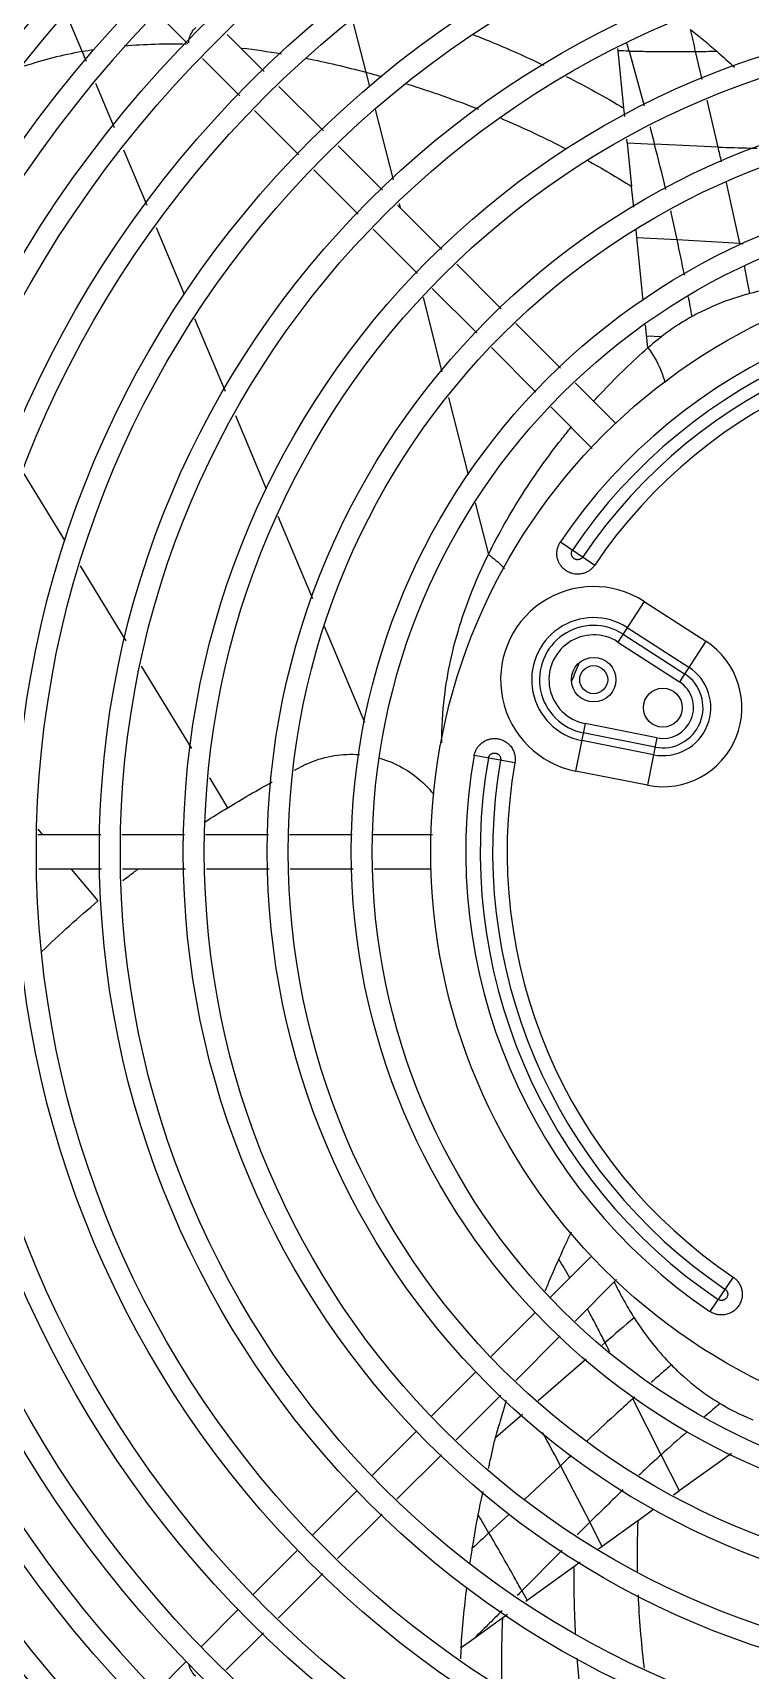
# Model space of a CAD drawing. Header units: metres. Extents: x -367 to 374, y -238 to 224.
# Drawn here: x 347.5317 to 347.6342, y 176.4381 to 176.672 of the extents above; entities that cross this region are included whole.
import ezdxf
from ezdxf.enums import TextEntityAlignment as Align

# ---------------------------------------------------------------- set-up
doc = ezdxf.new("R2010")
doc.units = ezdxf.units.M
for name, color, linetype in [('ELE-ALIMENTADORES', 160, 'Continuous'), ('LA_BAU_BASES GERAIS_R00$0$ARQ-XREF-ATT', 8, 'Continuous'), ('LA_BAU_BASES GERAIS_R00$0$BASE', 253, 'Continuous'), ('LA_BAU_BASES GERAIS_R00$0$dutos', 31, 'Continuous')]:
    doc.layers.add(name, color=color, linetype=linetype)
doc.styles.add('LA_BAU_BASES GERAIS_R00$0$R60-125-RS', font='romans.shx', dxfattribs={"height": 0.19})
doc.styles.add('LA_BAU_BASES GERAIS_R00$0$R80-100-RS', font='romans.shx', dxfattribs={"height": 0.203})

# ---------------------------------------------------------------- blocks, each defined once
blk = doc.blocks.new('LA_BAU_BASES GERAIS_R00$0$A$C2E3D5B4E')
at = {"layer": 'LA_BAU_BASES GERAIS_R00$0$dutos', "color": 251}
for p, q in [((-19.2135637283277, -1.275195877607018), (-19.21067043592438, -1.28206174882979)), ((-19.19613854833324, -1.279596888702315), (-19.20037144591015, -1.275363991124038)), ((-19.17259940584836, -1.27627692847085), (-19.1707237805681, -1.283644723895748)), ((-19.18523723200587, -1.283568558572085), (-19.19052835398043, -1.27827743660049)), ((-19.13465903450879, -1.280604372931691), (-19.13469561656848, -1.280249478232633)), ((-19.13383903033855, -1.288789874269412), (-19.13465898861568, -1.280604476089309)), ((-19.13310250211589, -1.280634370873656), (-19.13095527833002, -1.288440577945209)), ((-19.12264868505781, -1.284702771001946), (-19.12359308747591, -1.280686121208134)), ((-19.1887309775725, -1.287004459463503), (-19.19402209954251, -1.281713337490771)), ((-19.17072458806751, -1.283644565062502), (-19.17020389120034, -1.285689933314131)), ((-19.20933503329843, -1.28523056464104), (-19.20666422804197, -1.291568196263768)), ((-19.17677143685205, -1.292034353727729), (-19.18312078321969, -1.285685007361224)), ((-19.12038235498267, -1.294341727890185), (-19.12195722662227, -1.28764362155988)), ((-19.18026518241413, -1.295470254618465), (-19.18661452878177, -1.289120908251959)), ((-19.16937249522243, -1.288955769990423), (-19.16680843846416, -1.299027734301205)), ((-19.13372507214854, -1.289967667212011), (-19.13384327125777, -1.288792776289654)), ((-19.13014884645827, -1.291413724322581), (-19.12947445174859, -1.293923621526289)), ((-19.20532882541602, -1.2947370120757), (-19.20199031904895, -1.302659051864055)), ((-19.16830564169368, -1.300500148883373), (-19.17465498806132, -1.29415080251664)), ((-19.13336267450313, -1.293740789311357), (-19.13341190616984, -1.293212769226272)), ((-19.13336267265231, -1.293740789862284), (-19.12947415878671, -1.293924734079326)), ((-19.13271727477559, -1.299988197436903), (-19.13334488402279, -1.29372289014708)), ((-19.12038235498267, -1.294341727890185), (-19.12947445174859, -1.293923621526289)), ((-19.17179938726031, -1.303936049773881), (-19.17814873362795, -1.297586703407603)), ((-19.13241702333517, -1.302917539543103), (-19.13273246410563, -1.300001126833365)), ((-19.16595375287807, -1.302385055738284), (-19.16579427192255, -1.3030115186545)), ((-19.15983984653985, -1.308965944038789), (-19.1661891929075, -1.302616597672284)), ((-19.20065491661398, -1.305827867921323), (-19.19664477004198, -1.3153436636739)), ((-19.16333359210648, -1.312401844929525), (-19.16968293847412, -1.30605249856302)), ((-19.13199974090412, -1.307245036200754), (-19.13210024364298, -1.306160649184847)), ((-19.1319997438236, -1.307245033353581), (-19.12623224946992, -1.307551458316709)), ((-19.13108742108898, -1.316262211855872), (-19.13199132246655, -1.307238055147479)), ((-19.1262322372645, -1.307551515531884), (-19.11727341143114, -1.308086940530472)), ((-19.15137405138603, -1.317431739193751), (-19.15772339775367, -1.311082392827245)), ((-19.16253500962421, -1.315814340590975), (-19.15983583331263, -1.326417068370745)), ((-19.15486779694811, -1.320867640085169), (-19.16121714331575, -1.314518293717981)), ((-19.19518317044231, -1.31881193672524), (-19.19079837218897, -1.329216756842868)), ((-19.14290825622766, -1.325897534349394), (-19.1492576025953, -1.319548187982662)), ((-19.1304109487296, -1.32300425607599), (-19.130739125741, -1.319735402839513)), ((-19.14640200179429, -1.329333435239903), (-19.15275134816193, -1.322984088873625)), ((-19.13058599969327, -1.321286671326732), (-19.12846983422833, -1.321407240868837)), ((-19.13501789411976, -1.333787896457295), (-19.14079180744147, -1.328013983138305)), ((-19.15889796861984, -1.330101126459056), (-19.15608437406399, -1.341153300118265)), ((-19.18933677277573, -1.332685030220944), (-19.18492405667757, -1.343156098412408)), ((-19.13834695354262, -1.337388483491566), (-19.1442855530081, -1.331449884029041)), ((-19.21956669883139, -1.341012593966013), (-19.21372504529836, -1.350574230165591)), ((-19.15507189943264, -1.345130435130102), (-19.15319181739642, -1.352515647460393)), ((-19.18327601563442, -1.347066785745881), (-19.17833189250041, -1.358798847746527)), ((-19.14290649847453, -1.350724490413029), (-19.13800184605088, -1.354032720243765)), ((-19.21154093413088, -1.354149190673013), (-19.20498860061934, -1.364874072195732)), ((-19.13094064642473, -1.359218005007676), (-19.13468537880954, -1.365023341643052)), ((-19.13094064642473, -1.359218005007676), (-19.12215026003787, -1.364888243727762)), ((-19.17666836581384, -1.36274628206337), (-19.17087771840806, -1.3764870912334)), ((-19.13334916298618, -1.362951849776152), (-19.12455877659932, -1.368622088496238)), ((-19.13468537880954, -1.365023341643052), (-19.12589499242267, -1.370693580362683)), ((-19.13395235203234, -1.363886954104771), (-19.12516196564093, -1.369557192824402)), ((-19.12215026003787, -1.364888243727762), (-19.12589499242267, -1.370693580362683)), ((-19.20280448967014, -1.368449033580816), (-19.19559810080636, -1.380244479877035)), ((-19.1393903653593, -1.376668591998111), (-19.14072935600097, -1.383445911389288)), ((-19.12912821178134, -1.378696079093686), (-19.1393903653593, -1.376668591998111)), ((-19.12960599771986, -1.38111439914627), (-19.13986815130238, -1.379086912050013)), ((-19.12939031755877, -1.38002273106639), (-19.13965247113674, -1.377995243970815)), ((-19.12912821178134, -1.378696079093686), (-19.13046720242301, -1.385473398484862)), ((-19.14941075939305, -1.382270771671472), (-19.15523696063383, -1.381243455197989)), ((-19.13046720242301, -1.385473398484862), (-19.14072935600097, -1.383445911389288)), ((-19.19305051565198, -1.384414377503333), (-19.1904475003289, -1.388675003460946)), ((-19.21758427279792, -1.391748242855044), (-19.21692080804087, -1.39253910457245)), ((-19.20858185536099, -1.39253910457245), (-19.21756386362767, -1.39253910457245)), ((-19.19660584433268, -1.39253910457245), (-19.20558785260391, -1.39253910457245)), ((-19.18462983330892, -1.39253910457245), (-19.1936118415756, -1.39253910457245)), ((-19.17265382228061, -1.39253910457245), (-19.18163583055184, -1.39253910457245)), ((-19.16118154737114, -1.39253910457245), (-19.16965981952353, -1.39253910457245)), ((-19.20845540475648, -1.397439104572811), (-19.21743741302316, -1.397439104572811)), ((-19.21281013073576, -1.397439104572811), (-19.20898330647697, -1.402000746724468)), ((-19.19647939372817, -1.397439104572811), (-19.2054614019994, -1.397439104572811)), ((-19.18450338270441, -1.397439104572811), (-19.19348539097109, -1.397439104572811)), ((-19.1725273716761, -1.397439104572811), (-19.18150937994733, -1.397439104572811)), ((-19.16131374846054, -1.397439104572811), (-19.16953336892357, -1.397439104572811)), ((-19.13848271735014, -1.452725489460533), (-19.14432790840374, -1.458570680513446)), ((-19.13488213031678, -1.456054548881809), (-19.14081744771147, -1.461989866277406)), ((-19.11823789356413, -1.455709441390525), (-19.12154612339373, -1.460614093813035)), ((-19.14645051461457, -1.460693286726098), (-19.15281833325162, -1.467061105363598)), ((-19.14293763137857, -1.464110049944509), (-19.14929818237988, -1.470470600947635)), ((-19.13694716934651, -1.465421860881122), (-19.13652565972961, -1.465058393222705)), ((-19.14606306831638, -1.473339359463523), (-19.13923427143482, -1.467394028551041)), ((-19.154940939467, -1.46918371157625), (-19.16130875810404, -1.47555153021375)), ((-19.15141836604698, -1.472590784615875), (-19.15777891705284, -1.478951335618774)), ((-19.12853005115403, -1.481098494124069), (-19.13254576630288, -1.473072214886713)), ((-19.14833881821005, -1.475321593767092), (-19.15218560043422, -1.478658626847107)), ((-19.16343136431487, -1.477674136426401), (-19.16979918295192, -1.484041955063901)), ((-19.15989910071994, -1.481071519286559), (-19.16625965172125, -1.487432070289458)), ((-19.12591171551094, -1.4862465448536), (-19.12853009384116, -1.481098532610929)), ((-19.11848736884758, -1.480896516754171), (-19.12592197035474, -1.486242745207562)), ((-19.14289500207497, -1.482637246614729), (-19.14805506350285, -1.487488153327547)), ((-19.14289500207497, -1.482637246615184), (-19.13871103980136, -1.490720283077451)), ((-19.1719217891673, -1.486164561276553), (-19.17828960780434, -1.492532379913598)), ((-19.12591171604299, -1.486246546148948), (-19.12677076759928, -1.486854679799478)), ((-19.12954069684611, -1.48883646040548), (-19.13181876164481, -1.490503059857645)), ((-19.1683798353929, -1.48955225395656), (-19.17474038639421, -1.495912804959687)), ((-19.15029178667874, -1.489590867729646), (-19.15311573228473, -1.492245622309554)), ((-19.14051345535108, -1.492525225573161), (-19.13871103980136, -1.490720283077451)), ((-19.13692526642672, -1.494179002722547), (-19.1387102241938, -1.490719474485047)), ((-19.13183822019755, -1.490496843418612), (-19.13694941570748, -1.494172366617647)), ((-19.13694941570748, -1.494172366617647), (-19.13748165810057, -1.494550175886786)), ((-19.18041221401518, -1.49465498612625), (-19.18678003265222, -1.50102280476375)), ((-19.14840584369949, -1.500506890162967), (-19.14266379294213, -1.494688207835395)), ((-19.14007914122203, -1.496414507743509), (-19.14097587448532, -1.497067842910553)), ((-19.17686057006131, -1.498032988627244), (-19.18322112106262, -1.504393539630371)), ((-19.14097587427614, -1.497067844193396), (-19.14765374291301, -1.50186998235057)), ((-19.1889026388676, -1.503145410976401), (-19.19420915439923, -1.50845192650803)), ((-19.14765355656664, -1.501869889075522), (-19.147857122804, -1.50201716639998)), ((-19.15113886259542, -1.504376020537563), (-19.15526961493606, -1.507346798753304)), ((-19.15045058065198, -1.503884186753737), (-19.15113886259542, -1.504376020537563)), ((-19.18534130472972, -1.506513723297928), (-19.19064176389975, -1.511814182467504)), ((-19.15526993041703, -1.507348097940564), (-19.15710231961066, -1.508667025898092)), ((-19.19633176061006, -1.510574532720454), (-19.20057697303628, -1.51481974514553))]:
    blk.add_line(p, q, dxfattribs=at)
for centre, radius in [((-19.0772815092364, -1.39498910457263), 0.27), ((-19.0772815092364, -1.39498910457263), 0.2605), ((-19.0772815092364, -1.39498910457263), 0.251), ((-19.0772815092364, -1.39498910457263), 0.2415), ((-19.0772815092364, -1.39498910457263), 0.232), ((-19.0772815092364, -1.39498910457263), 0.2225), ((-19.0772815092364, -1.39498910457263), 0.213), ((-19.0772815092364, -1.39498910457263), 0.2035), ((-19.0772815092364, -1.39498910457263), 0.194), ((-19.0772815092364, -1.39498910457263), 0.1845), ((-19.0772815092364, -1.39498910457263), 0.175), ((-19.0772815092364, -1.39498910457263), 0.166), ((-19.0772815092364, -1.39498910457263), 0.163), ((-19.0772815092364, -1.39498910457263), 0.1555), ((-19.0772815092364, -1.39498910457263), 0.1525), ((-19.0772815092364, -1.39498910457263), 0.1435), ((-19.0772815092364, -1.39498910457263), 0.1405), ((-19.0772815092364, -1.39498910457263), 0.1315), ((-19.0772815092364, -1.39498910457263), 0.1285), ((-19.0772815092364, -1.39498910457263), 0.1195), ((-19.0772815092364, -1.39498910457263), 0.1165), ((-19.0772815092364, -1.39498910457263), 0.1075), ((-19.0772815092364, -1.39498910457263), 0.1045), ((-19.0772815092364, -1.39498910457263), 0.09550000000000002), ((-19.0772815092364, -1.39498910457263), 0.0925), ((-19.0772815092364, -1.39498910457263), 0.08414999999999999), ((-19.13815112928796, -1.370396181714739), 0.003175), ((-19.13815112928796, -1.370396181714739), 0.002), ((-19.128276621233, -1.3743857419351), 0.00278)]:
    blk.add_circle(centre, radius, dxfattribs=at)
for centre, radius, start, end in [((-19.0772815092364, -1.39498910457263), 0.267, 270.523748234, 269.4720482753758), ((-19.0772815092364, -1.39498910457263), 0.2575, 270, 269.4531568686496), ((-19.0772815092364, -1.39498910457263), 0.248, 270.5646566454308, 269.4306987527717), ((-19.0772815092364, -1.39498910457263), 0.2385, 270.5872407352796, 269.4081146444449), ((-19.0772815092364, -1.39498910457263), 0.229, 270.6116985932904, 269.3836568177744), ((-19.0772815092364, -1.39498910457263), 0.2195, 270.6422020356773, 269.3617408688608), ((-19.0772815092364, -1.39498910457263), 0.21, 270.6672528398158, 269.3281025206974), ((-19.0772815092364, -1.39498910457263), 0.2005, 270.6989783826626, 269.2963770513103), ((-19.0772815092364, -1.39498910457263), 0.191, 270.7338598269808, 269.2614955715197), ((-19.0772815092364, -1.39498910457263), 0.1815, 270.7723927668373, 269.2229626426426), ((-19.0772815092364, -1.39498910457263), 0.172, 270.8151822730601, 269.1801731402837), ((-19.0772815092364, -1.39498910457263), 0.0791580398915, 80.00000002444116, 146.000000004825), ((-19.0772815092364, -1.39498910457263), 0.0770874119675, 80.00000002444116, 146.000000004825), ((-19.0772815092364, -1.39498910457263), 0.0753125880325, 80.00000002444116, 146.000000004825), ((-19.0772815092364, -1.39498910457263), 0.0732419601085, 80.00000002444116, 146.000000004825), ((-19.13815112928796, -1.370396181714739), 0.013301980964, 57.17596093979621, 258.8240390396688), ((-19.13815112928796, -1.370396181714739), 0.008858722163, 57.17596093979621, 258.8240390396688), ((-19.13815112928796, -1.370396181714739), 0.007745952137999999, 57.17596093979621, 258.8240390396688), ((-19.13815112928796, -1.370396181714739), 0.006393655981, 57.17596093979621, 258.8240390396688), ((-19.128276621233, -1.3743857419351), 0.011301980964, 258.8240390396688, 57.17596093979621), ((-19.0772815092364, -1.39498910457263), 0.0684999989975, 156.8309011192744, 159.1682675026882), ((-19.128276621233, -1.3743857419351), 0.006858722163, 258.8240390396688, 57.17596093979621), ((-19.128276621233, -1.3743857419351), 0.005745952138000001, 258.8240390396688, 57.17596093979621), ((-19.128276621233, -1.3743857419351), 0.004393655981, 258.8240390396688, 57.17596093979621), ((-19.0772815092364, -1.39498910457263), 0.0791580398915, 170.0000000033019, 235.9999999795733), ((-19.0772815092364, -1.39498910457263), 0.0770874119675, 170.0000000033019, 235.9999999795733), ((-19.0772815092364, -1.39498910457263), 0.0753125880325, 170.0000000033019, 235.9999999795733), ((-19.0772815092364, -1.39498910457263), 0.0732419601085, 170.0000000033019, 235.9999999795733), ((-19.16568150923604, -1.458189104572909), 0.088517763192, 194.1752214692674, 235.0276258674471)]:
    blk.add_arc(centre, radius, start, end, dxfattribs=at)
for points, start_tangent, end_tangent in [([(-19.19598624564651, -1.279435764272137), (-19.19592968567622, -1.278790928130718), (-19.19558696121067, -1.278009583042319), (-19.19500100752566, -1.277269606279503)], (-0.1308006458308259, 0.9914086902232796), (0.7071067811865477, 0.7071067811865475)), ([(-19.15535051043798, -1.278273724183407), (-19.15308131132997, -1.279189630128883), (-19.14528003179066, -1.282661994123089)], (0.9301248723879438, -0.3672434094239286), (0.9018268247964392, -0.4320976487757981)), ([(-19.12430324214392, -1.277531530284648), (-19.12057191991289, -1.280652994661693)], (0.7767289964213338, -0.6298349514899184), (0.7571383659763455, -0.6532545405633774)), ([(-19.12359279033944, -1.280686132456765), (-19.12430229622396, -1.277530363748554)], (-0.2220206364451331, 0.9750419667852754), (-0.2166413327206857, 0.976251265278056)), ([(-19.2112489768183, -1.280694094666785), (-19.21955009065778, -1.282804488551108)], (-0.9837070856687322, -0.1797786683817904), (-0.9502484715363971, -0.3114929250283882)), ([(-19.21124674743305, -1.280694193133229), (-19.20950992473672, -1.280402127610785)], (0.9837129581056409, 0.1797465328039733), (0.9883733999097594, 0.1520461191573897)), ([(-19.20524883862208, -1.279888473056587), (-19.19635866008457, -1.279635537273123)], (0.9961079746901293, 0.08814137937840945), (0.9996203228656471, -0.02755376769118306)), ([(-19.18843396202783, -1.280204325980947), (-19.18276449661471, -1.281006759362242)], (0.9935894783887733, -0.1130484340233217), (0.9861200995562434, -0.1660335786857135)), ([(-19.13310225998566, -1.280635260029328), (-19.13465903450879, -1.280604372931691)], (-0.9998343424902866, 0.0182013070139613), (-0.9997683972687207, 0.02152096240258878)), ([(-19.13310085002331, -1.280635252887976), (-19.13339964857778, -1.279534704101195)], (-0.2623463482237464, 0.9649737786974654), (-0.2616456291303841, 0.9651640092528138)), ([(-19.13310228675209, -1.280635161446469), (-19.13074848699716, -1.280670874468058), (-19.12359308747591, -1.280686121208134)], (0.9998291235319953, -0.0184857712103727), (0.9999723817651355, 0.007432072857707784)), ([(-19.12359308747591, -1.280686121208134), (-19.12057047196549, -1.280651273062574)], (0.9999704043997282, 0.007693524851745793), (0.999880165685884, 0.01548077091004264)), ([(-19.12057047193821, -1.280651274980471), (-19.11804728623019, -1.282930629343753)], (0.7469756657607948, -0.6648513779494013), (0.7350570124133088, -0.6780053012344526)), ([(-19.17921487795547, -1.281660662518959), (-19.17072409339789, -1.283644253543741)], (0.9806386274821173, -0.1958261532328845), (0.9665607233364446, -0.2564378445224678)), ([(-19.1707237805681, -1.283644723895748), (-19.16841001327748, -1.284277977258341)], (0.9665604735259372, -0.2564387861017056), (0.9624257671716778, -0.2715449183542338)), ([(-19.16487559677216, -1.285321983799292), (-19.15459669744132, -1.28892465125017)], (0.9554752367544861, -0.2950712997716974), (0.9302841891233886, -0.3668396481666608)), ([(-19.14208099557209, -1.284242478537578), (-19.13383903033855, -1.288789874269412)], (0.8910967868540302, -0.4538133057309177), (0.858688655902903, -0.5124976021638208)), ([(-19.15140051980097, -1.290231753203841), (-19.1510432972168, -1.290383769039806), (-19.14213710893955, -1.294585070341725)], (0.9207113953094453, -0.3902441883581797), (0.8878083849860202, -0.4602132891915605)), ([(-19.12784856174903, -1.300401496683605), (-19.12947445174859, -1.293923621526289)], (-0.2323586017719053, 0.9726301867527067), (-0.2546383976002184, 0.9670363418546343)), ([(-19.12038235461887, -1.294341729430641), (-19.11576533391462, -1.294488317291041), (-19.11479649474722, -1.294511674326202)], (0.9993052354853004, -0.03726991188168642), (0.9997446224519211, -0.02259844858537557)), ([(-19.11988132761189, -1.29646604051203), (-19.12038235461887, -1.294341729430641)], (-0.2285057719982916, 0.973542557962139), (-0.2304971387383002, 0.9730730029311556)), ([(-19.1390653493695, -1.296230344719504), (-19.13271727477559, -1.299988197436903)], (0.8750320981022371, -0.4840648998747965), (0.8451054339408264, -0.5345996684657478)), ([(-19.11727348509112, -1.30808659106691), (-19.11801989079004, -1.304623253404486), (-19.11919630537477, -1.299409144166191)], (-0.206249679518359, 0.9784993968820698), (-0.2246771861187434, 0.9744332517098149)), ([(-19.1262322372645, -1.307551515531884), (-19.12699069721066, -1.304095996367948), (-19.12714217707753, -1.303427983357494)], (-0.208758555084376, 0.9779672109427204), (-0.2222507752592752, 0.9749895347626308)), ([(-19.12519897906486, -1.312610912417938), (-19.1262322372645, -1.307551515531884)], (-0.1916669414385735, 0.9814600264705551), (-0.2085852810938629, 0.9780041822563921)), ([(-19.11727348429531, -1.308086595834936), (-19.11682048691682, -1.308115094387574)], (0.9980375899580658, -0.06261764152933162), (0.998016382942218, -0.06295474071849001)), ([(-19.11723246756219, -1.308274325930086), (-19.11727205062243, -1.308086293651911)], (-0.2057488105065237, 0.9786048369874076), (-0.2062446866304989, 0.9785004492777136)), ([(-19.11583963470684, -1.315260983162887), (-19.116208114448, -1.313331341770834), (-19.11661130585935, -1.311292770845)], (-0.1843242282667017, 0.9828654937853322), (-0.1971889145569688, 0.9803655093769081)), ([(-19.10736336437049, -1.314014119917317), (-19.11211886222782, -1.314489792100801), (-19.11584101934432, -1.315261506373815)], (-0.9989734533248942, -0.04529944317688021), (-0.9679807991140966, -0.2510242469293251)), ([(-19.12410109077109, -1.318542779918914), (-19.1246114495757, -1.315704299820197)], (-0.1723944523659917, 0.9850279959439884), (-0.1815459804615457, 0.9833824571235019)), ([(-19.11584254569016, -1.315262000188511), (-19.11698328047942, -1.315577399160873), (-19.12167660448767, -1.317323020170249), (-19.12410081589451, -1.31854345261371)], (-0.9679692852925704, -0.2510686414711933), (-0.8749070079197068, -0.4842909533462155)), ([(-19.12410096667054, -1.3185431849476), (-19.12616043141634, -1.319777999299447), (-19.12846964512619, -1.321407487845079)], (-0.8749083977207224, -0.4842884425605865), (-0.7936152838532177, -0.6084199053569638)), ([(-19.13816735581031, -1.330640481253056), (-19.13677235171372, -1.32913787561705), (-19.1304119052088, -1.323003170131585)], (0.6727808392702023, 0.7398418360101585), (0.7504232301807268, 0.66095762012789)), ([(-19.13041163799471, -1.323004853324335), (-19.1286106934117, -1.326102753691146), (-19.12797771216583, -1.328013785772953)], (0.6009144254324946, -0.7993133636485348), (0.2293545990423037, -0.97334293437521)), ([(-19.12845792297639, -1.321422779590364), (-19.12894634731992, -1.321803838188032), (-19.13040125724046, -1.323021056458344)], (-0.7936499860004033, -0.6083746376383223), (-0.7504785696180594, -0.6608947847759367)), ([(-19.14277645911307, -1.336089934732342), (-19.14138338227667, -1.334357725877624)], (0.6179335940780505, 0.7862302927958088), (0.6353802100700994, 0.7721994487509535)), ([(-19.14540738344976, -1.339596487774486), (-19.14277549180179, -1.33609069498533)], (0.582402268170804, 0.8129007307350037), (0.61794033207434, 0.7862249970560938)), ([(-19.15319119896731, -1.352515953722957), (-19.14832198846079, -1.343903981118444), (-19.14540738344976, -1.339596487774486)], (0.443789047554865, 0.8961312857334832), (0.582402268212281, 0.8129007307052875)), ([(-19.13800184605088, -1.354032720243765), (-19.13815006576124, -1.354233623746666), (-19.1383175603064, -1.354424305449982), (-19.13850158868308, -1.354600635140912), (-19.13869778834533, -1.35475875563742), (-19.13890494825091, -1.354898506988036), (-19.13912364129055, -1.355020514984233), (-19.13935681676458, -1.35512556927182), (-19.13961056838298, -1.355213800441277), (-19.13990019535186, -1.355284308058515), (-19.14023982656227, -1.355328868965842), (-19.14063101800048, -1.355331353058034), (-19.14107054009173, -1.35527171551729), (-19.1415553581387, -1.355124035061124), (-19.14207146511353, -1.354855362767637), (-19.14254353353181, -1.354472539856204), (-19.1428925736468, -1.35405317827616), (-19.14312228754761, -1.353655771708588), (-19.14326906956512, -1.353287644799082), (-19.14335578371401, -1.352953626849001), (-19.14339896951469, -1.352658190699174), (-19.14341218937489, -1.352390214595005), (-19.14340214557024, -1.352134776129958), (-19.14337094032498, -1.351886199524131), (-19.14331895320311, -1.351641699552772), (-19.1432458447448, -1.351400564487619), (-19.1431513019611, -1.351163907411035), (-19.14303725064337, -1.350937180276048), (-19.14290649847453, -1.350724490413029)], (-0.5591927511831258, -0.8290376752743186), (0.5591930455938076, 0.8290374766918092)), ([(-19.15984744710522, -1.379433502505378), (-19.15947603066024, -1.372882653317163), (-19.15730310042954, -1.362740158506028), (-19.1531900111263, -1.352516550512917)], (-0.00562661223877577, 0.9999841704920706), (0.4437961587930517, 0.896127764016121)), ([(-19.1531911871848, -1.352515998258639), (-19.1511360423433, -1.354286985024544), (-19.15091253646688, -1.354523777337533)], (0.8069878946551172, -0.5905679790507622), (0.6769366600324993, -0.7360412748644227)), ([(-19.13971847439961, -1.352874839803178), (-19.13978348172941, -1.35295970275223), (-19.13986000202522, -1.353037742437834), (-19.13994063847122, -1.353102333893446), (-19.1400205167306, -1.353152842296083), (-19.14017302510865, -1.353220303776823), (-19.14032266584991, -1.353256219173034), (-19.14050246304805, -1.353264702382546), (-19.1406111018855, -1.353252031383079), (-19.14073279791091, -1.353221141812071), (-19.14086831614122, -1.353163452346678), (-19.14100837935302, -1.353071681435438), (-19.14112363962113, -1.352961111485172), (-19.1412033992915, -1.352854166931081), (-19.14125716583067, -1.352756363610467), (-19.14129363031998, -1.35266637288322), (-19.14133187804191, -1.352509496757818), (-19.14134120861627, -1.352352788530595), (-19.14131756040342, -1.352173517761173), (-19.14128788139487, -1.352074583811316), (-19.14124419414429, -1.351974420426984), (-19.1411898701258, -1.351882370853843)], (-0.5591923986361121, -0.8290379130700787), (0.559193384302229, 0.8290372482299089)), ([(-19.15523696063383, -1.381243455197989), (-19.15518327000564, -1.380999634328361), (-19.15510781336388, -1.380757311755303), (-19.15501141481991, -1.380521375482829), (-19.15489649091023, -1.380297123630214), (-19.15476408291534, -1.380085194893752), (-19.15461392200677, -1.37988478457072), (-19.15444363504002, -1.379693971693257), (-19.15424770824893, -1.379510158426626), (-19.15401179887931, -1.379327944613067), (-19.15371965488384, -1.37914909573982), (-19.15336329409593, -1.378987714517905), (-19.15293751391027, -1.378863426381656), (-19.1524345435314, -1.378801145925479), (-19.15185377748139, -1.378836670661201), (-19.15126681342053, -1.378994389269508), (-19.1507773796834, -1.379235527730714), (-19.15040588578131, -1.379505143633821), (-19.15012206303027, -1.379781742675902), (-19.14990698837437, -1.380051613434887), (-19.14974737147668, -1.380303942539911), (-19.14962629883257, -1.380543373892067), (-19.14953157811988, -1.380780813723675), (-19.14945898031556, -1.381020592070115), (-19.14940702581725, -1.381265098975462), (-19.14937573525231, -1.381515122708095), (-19.14936584727593, -1.381769773719668), (-19.1493778201052, -1.382023288113885), (-19.14941075939305, -1.382270771671472)], (0.1736479967668577, 0.9848077849097546), (-0.1736483464778239, -0.984807723246278)), ([(-19.17918196048186, -1.382444227212261), (-19.17564517316032, -1.381314677854277), (-19.17209973286072, -1.38107126912854), (-19.17160334530899, -1.381103555221159)], (0.9048618263873921, 0.4257053853862706), (0.9966863405994709, -0.08134087817595473)), ([(-19.16871244604999, -1.381625134040576), (-19.16548678607023, -1.382963941094602), (-19.16280229167705, -1.384879344121543), (-19.1609961015788, -1.386807911928543)], (0.9619183206235571, -0.273337052828108), (0.6170436565728991, -0.7869289204770317)), ([(-19.15319779019819, -1.381603015963435), (-19.15317291991551, -1.381499048936973), (-19.1531347567493, -1.381396632530311), (-19.15308736340785, -1.381304827502561), (-19.15303493459896, -1.381226196363912), (-19.15292305032062, -1.381102536490005), (-19.15280095480875, -1.381008861770567), (-19.15264015233015, -1.380927981864204), (-19.15253575205179, -1.380895370001269), (-19.15241201327854, -1.380874090797022), (-19.15226474679594, -1.380871672514274), (-19.15209946609275, -1.380898540573241), (-19.15194919775013, -1.380952670675413), (-19.15183283539727, -1.381017928206063), (-19.15174393702409, -1.38108540716388), (-19.15167402252928, -1.381152786340579), (-19.15157527422843, -1.381280543061791), (-19.15150301134554, -1.381419908064061), (-19.15145169906873, -1.381593298655559), (-19.15143857213161, -1.381695750856295), (-19.1514377423041, -1.381805023868026), (-19.15144992982869, -1.381911210905571)], (0.1736475780777662, 0.9848078587357669), (-0.1736487486842864, -0.9848076523262712)), ([(-19.18088782785298, -1.383306822712427), (-19.18014200439438, -1.382924370820717), (-19.17968164071362, -1.382690793305017)], (0.8886104125568784, 0.4586627679412125), (0.8925215482123614, 0.4510047516120086)), ([(-19.17918001259432, -1.382443873085492), (-19.1795155177274, -1.382608111434081), (-19.17968081326444, -1.382692473838176)], (-0.9048618264312792, -0.4257053852929858), (-0.8891601608868283, -0.4575961191834018)), ([(-19.19044578249805, -1.388675802050045), (-19.18408629606483, -1.385004830394507)], (0.8537629749165049, 0.5206618697981634), (0.8777491648039143, 0.4791204479940623)), ([(-19.19368410132984, -1.390706185474926), (-19.190446958552, -1.388674805666767)], (0.8401901758599479, 0.5422918664228975), (0.8537625694050373, 0.5206625347409863)), ([(-19.20544534544797, -1.399119964869612), (-19.20452439368228, -1.3983982419565), (-19.20326982473989, -1.397433217346304)], (0.7847327811485932, 0.6198342215389484), (0.7957878376664077, 0.6055755257787613)), ([(-19.21701446921952, -1.409235482558586), (-19.20898318259015, -1.402000577992055)], (0.7188809167813252, 0.6951332444126389), (0.7660604086163484, 0.6427685822677969)), ([(-19.14313161911787, -1.453160010351837), (-19.14204027502046, -1.450762627637403), (-19.14133793318024, -1.449250563036628)], (0.4025837103558249, 0.9153831744991479), (0.4265920977202202, 0.9044441288231475)), ([(-19.1450865265565, -1.457691327152304), (-19.14435718094546, -1.455970068900285), (-19.1431316441699, -1.45316003864167)], (0.3849968399964379, 0.9229178908184397), (0.4110772184899592, 0.9116005267871221)), ([(-19.14155627095761, -1.455800302756131), (-19.14313201106006, -1.453160249025984)], (-0.5047417941472383, 0.8632703639306908), (-0.5201055949290843, 0.8541019670528007)), ([(-19.13522983463417, -1.456400708561603), (-19.13509967396885, -1.45666590546324), (-19.13383427907911, -1.459071382737591), (-19.13249973444317, -1.461314195521197), (-19.13236569360515, -1.461524976723183)], (0.4382150537208566, -0.8988701611981715), (0.5388484051493435, -0.8424027518164985)), ([(-19.11823789356413, -1.455709441390525), (-19.11803699005895, -1.455857661100424), (-19.11784630835564, -1.456025155644909), (-19.11766997866516, -1.456209184022271), (-19.1175118581682, -1.456405383682693), (-19.11737210681758, -1.456612543589415), (-19.11725009882184, -1.456831236629057), (-19.11714504453494, -1.457064412102397), (-19.11705681336707, -1.457318163723073), (-19.11698630574983, -1.457607790691043), (-19.11694174484319, -1.457947421901906), (-19.1169392607494, -1.458338613337844), (-19.1169988982906, -1.458778135430919), (-19.11714657874336, -1.459262953478799), (-19.11741525104071, -1.459779060451353), (-19.11779807394987, -1.460251128869629), (-19.11821743553128, -1.4606001689869), (-19.11861484209703, -1.46082988288839), (-19.11898296900881, -1.460976664905218), (-19.11931698695889, -1.461063379053201), (-19.1196124231069, -1.461106564853878), (-19.11988039921334, -1.461119784711116), (-19.12013583767612, -1.461109740908739), (-19.12038441428331, -1.461078535664626), (-19.1206289142533, -1.461026548542293), (-19.12087004932027, -1.46095344008171), (-19.12110670639458, -1.460858897299602), (-19.12133343352843, -1.46074484598256), (-19.12154612339373, -1.460614093813035)], (0.8290376752743186, -0.5591927511831258), (-0.8290374766918092, 0.5591930455938076)), ([(-19.11939577400199, -1.457426069738119), (-19.1193109110568, -1.457491077070188), (-19.11923287136824, -1.457567597364402), (-19.11916827991399, -1.457648233808129), (-19.11911777151226, -1.457728112070697), (-19.11905031002925, -1.457880620447156), (-19.11901439463372, -1.458030261187275), (-19.11900591142194, -1.458210058384964), (-19.11901858242481, -1.458318697224001), (-19.11904947199355, -1.458440393248281), (-19.11910716146076, -1.458575911481319), (-19.11919893237291, -1.458715974690847), (-19.11930950232227, -1.45883123495895), (-19.11941644687568, -1.458910994630003), (-19.11951425019788, -1.45896476116917), (-19.11960424092422, -1.459001225658483), (-19.11976111705053, -1.459039473379278), (-19.11991782527502, -1.45904880395409), (-19.12009709604399, -1.459025155743063), (-19.12019602999544, -1.45899547673406), (-19.12029619337909, -1.458951789481205), (-19.12038824295132, -1.458897465464986)], (0.8290379130700787, -0.5591923986361121), (-0.8290372482299089, 0.559193384302229)), ([(-19.13652570473596, -1.465057778909966), (-19.13756085056002, -1.463041002516718), (-19.13863505542531, -1.461010719330886), (-19.13905674967418, -1.460231244876411)], (-0.4517935343184121, 0.8921225265332547), (-0.4781199130584398, 0.8782945683180503)), ([(-19.13236744056258, -1.461526094174985), (-19.13652570473596, -1.465057778909966)], (-0.7652778050386883, -0.643700148450478), (-0.7593630508100847, -0.6506671630445177)), ([(-19.13236770369758, -1.461526267104716), (-19.12957800718823, -1.465406818764848), (-19.12704860646636, -1.468244443728679)], (0.5387170921879242, -0.8424867325866845), (0.701383492423116, -0.7127841163749041)), ([(-19.13586017759962, -1.466381835120217), (-19.13652588758987, -1.465057935565881)], (-0.4470004476121032, 0.8945337332010344), (-0.4517941608307884, 0.8921222092511786)), ([(-19.12704975110182, -1.468243508161038), (-19.12853663090254, -1.469527440948866), (-19.12996477922343, -1.470776434488641)], (-0.7590246632357417, -0.6510618715605062), (-0.7507899315795599, -0.660541049927073)), ([(-19.12704834531405, -1.468244494209046), (-19.1262038761638, -1.46907567206398), (-19.12234546098398, -1.472267394951984), (-19.12007703504196, -1.473756241147555)], (0.7013913376625892, -0.7127763965311169), (0.8568515708534762, -0.5155631731669074)), ([(-19.1325460307703, -1.473072452201166), (-19.13517216438004, -1.475450527420605), (-19.13909699198166, -1.479074053353713)], (-0.7442812724355148, -0.6678662946292252), (-0.7315484779254537, -0.6817894282290918)), ([(-19.13227826609864, -1.472830443896498), (-19.13254700559401, -1.473071360616984)], (-0.7449198467148472, -0.6671539717114248), (-0.7442815840187951, -0.6678659473954884)), ([(-19.15218560043422, -1.478658626847107), (-19.1513671692669, -1.475910519518663), (-19.15062212642761, -1.473296983114949)], (0.2514909303443386, 0.9678596550918626), (0.2743956250068624, 0.9616168888788785)), ([(-19.12007688364747, -1.473757227389967), (-19.12223038927232, -1.475576236650966), (-19.1223592426345, -1.475686145837187)], (-0.7668611799066866, -0.6418130029472171), (-0.7606414439997868, -0.6491722372913981)), ([(-19.12007725085141, -1.473756599810656), (-19.11797752086977, -1.474923112543536), (-19.1154153888524, -1.476106689200094)], (0.8568494802975962, -0.5155666475963503), (0.9236729612664134, -0.3831817592544495)), ([(-19.12482129028058, -1.477810079157678), (-19.12853005115403, -1.481098494124069)], (-0.7536874518126662, -0.6572330066119095), (-0.7426861625071826, -0.669639652365625)), ([(-19.15317932040261, -1.483027685055447), (-19.15302261255556, -1.482335453833173), (-19.15218559962932, -1.478658627153607)], (0.2238289623471983, 0.9746284397731151), (0.2518647193869883, 0.9677624518073191)), ([(-19.14289500227505, -1.482637246804359), (-19.14507655801253, -1.478565496142608), (-19.14545101612612, -1.477878764063405)], (-0.4673720807966809, 0.8840607095057336), (-0.4797854669180387, 0.8773858362968026)), ([(-19.14134087620505, -1.481174144730346), (-19.14289500227505, -1.482637246804359)], (-0.7288257058990849, -0.6846992700600028), (-0.7274615364885443, -0.6861484627467487)), ([(-19.12853005115403, -1.481098494123387), (-19.13114338604964, -1.483483101631862), (-19.13171008246218, -1.484007587725671)], (-0.7425644000144934, -0.6697746724317929), (-0.7330436041354801, -0.6801816481176668)), ([(-19.15465721665578, -1.489645386911604), (-19.15395113441855, -1.486348569063409)], (0.2022904850570036, 0.9793255636688968), (0.2194210607304176, 0.9756302568637047)), ([(-19.13395100161461, -1.486108342609612), (-19.13871103980136, -1.490720283077451)], (-0.7260246870933907, -0.6876686365764723), (-0.7101590712525381, -0.7040412583916745)), ([(-19.15549260585203, -1.494437933352799), (-19.15465499933953, -1.48964578151589)], (0.1570886133253113, 0.9875845116057315), (0.1871658867263873, 0.9823283213090851)), ([(-19.15311573228473, -1.492245622309554), (-19.15465722631461, -1.489645392690989)], (-0.5066530600533963, 0.8621500314553898), (-0.5133477832201053, 0.8581806648154012)), ([(-19.13183822002929, -1.490496843289009), (-19.13192158547781, -1.497745605211264)], (-0.04042270295724897, -0.999182668527447), (0.01716987156774471, -0.9998525868898611)), ([(-19.15311586736289, -1.49224535845832), (-19.15549409516325, -1.494437696457851)], (-0.7334019320042267, -0.6797952678067624), (-0.7371372269365591, -0.675743078887442)), ([(-19.14840526566104, -1.500506307385592), (-19.1495512458564, -1.498450006993323), (-19.15311573228473, -1.492245622309554)], (-0.4839107372303801, 0.8751173626395206), (-0.506417609930862, 0.8622883533667338)), ([(-19.15583479414317, -1.496689906267363), (-19.15549318534113, -1.494437846500603)], (0.142826171166877, 0.9897477884945285), (0.1570939201878904, 0.987583667463168)), ([(-19.14097587448532, -1.497067842910553), (-19.14077952517937, -1.506732405183982)], (-0.01449240334506533, -0.9998949796080008), (0.05427234784911471, -0.9985261700421)), ([(-19.15709995545194, -1.508664465002028), (-19.15627642484787, -1.49999765472711)], (0.06734235481119408, 0.9977299270085483), (0.1218575952746583, 0.99254759405979)), ([(-19.14840591087477, -1.50050501866275), (-19.1490901136799, -1.501193848283435)], (-0.7045148547779638, -0.7096892414269675), (-0.704944686547858, -0.7092622849890879)), ([(-19.14840519223753, -1.500506233483918), (-19.14765355656664, -1.501869889075522)], (0.484145095071162, -0.8749877295816987), (0.4812476894805288, -0.8765846572748421)), ([(-19.13182027920038, -1.501093160638618), (-19.13099285540875, -1.511169916186816), (-19.13094640794634, -1.511550633005925)], (0.04327669703161622, -0.9990631248795212), (0.1225098958674243, -0.9924672918613252)), ([(-19.15124369785326, -1.503354756315218), (-19.15328445580735, -1.505387487420364), (-19.15527744453493, -1.507352494471377)], (-0.7070581500125824, -0.7071554090161402), (-0.7143153278845689, -0.6998239866917687)), ([(-19.15126051847574, -1.514236647596306), (-19.15113847845669, -1.504375903744801)], (-0.02043401774200672, 0.9997912036615042), (0.04602562158827708, 0.9989402595537997)), ([(-19.1571022141411, -1.508667033028985), (-19.1571994301662, -1.51021785402321)], (-0.06745546134371395, -0.997722286377781), (-0.05767281192379212, -0.9983355381658028)), ([(-19.14055709141076, -1.51010732708545), (-19.1396687978081, -1.518532416197729), (-19.13935804168568, -1.520748472733828)], (0.0771556497703989, -0.9970190598521713), (0.1457460107161077, -0.9893220407735492)), ([(-19.19500100752566, -1.512708602866439), (-19.19558696121067, -1.511968626102941), (-19.19592968567622, -1.511187281014543), (-19.19596465506993, -1.511036011300746)], (-0.7071067811865475, 0.7071067811865477), (-0.1904555902086197, 0.9816958124379906))]:
    blk.add_spline(points, degree=3, dxfattribs=dict(at, start_tangent=start_tangent, end_tangent=end_tangent))
blk = doc.blocks.new('LA_BAU_BASES GERAIS_R00')
at = {"layer": 'LA_BAU_BASES GERAIS_R00$0$ARQ-XREF-ATT'}
blk.add_blockref('LA_BAU_BASES GERAIS_R00$0$A$C2E3D5B4E', (366.75, 177.95), dxfattribs=at)
at = {"layer": 'LA_BAU_BASES GERAIS_R00$0$BASE', "style": 'LA_BAU_BASES GERAIS_R00$0$R60-125-RS'}
for p in [(242.7815727361595, 218.919159373358), (358.6365727361596, 192.964159373358)]:
    blk.add_attdef('S', text='', height=0.19, rotation=90, dxfattribs=at).set_placement(p, align=Align.MIDDLE_CENTER)
at = {"layer": 'LA_BAU_BASES GERAIS_R00$0$BASE', "style": 'LA_BAU_BASES GERAIS_R00$0$R80-100-RS'}
blk.add_attdef('ACESSO', text='', height=0.203, dxfattribs=at).set_placement((365.922255870473, 191.9868442639211), align=Align.TOP_CENTER)
at = {"layer": 'LA_BAU_BASES GERAIS_R00$0$BASE', "style": 'LA_BAU_BASES GERAIS_R00$0$R60-125-RS'}
blk.add_attdef('S', text='', height=0.19, dxfattribs=at).set_placement((266.114159373358, 180.9134272638404), align=Align.MIDDLE_CENTER)

msp = doc.modelspace()

# ---------------------------------------------------------------- block references
at = {"layer": 'ELE-ALIMENTADORES', "color": 2}
msp.add_blockref('LA_BAU_BASES GERAIS_R00', (0, 0), dxfattribs=at)

doc.saveas('drawing.dxf')
